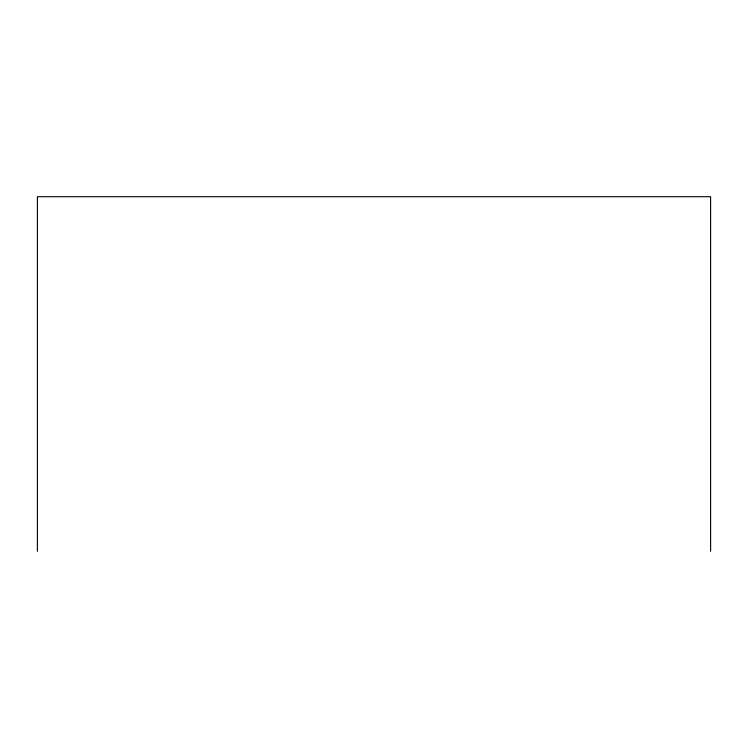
<?xml version="1.0" encoding="UTF-8"?>
<svg xmlns="http://www.w3.org/2000/svg" width="748" height="748" viewBox="0 0 748 748"><rect width="100%" height="100%" fill="white"/><g stroke="black" fill="none" stroke-linecap="round" stroke-linejoin="round"><path stroke-width="1.12" d="M710.6 551.295L710.6 196.705L37.4 196.705L37.4 551.295"/></g></svg>
